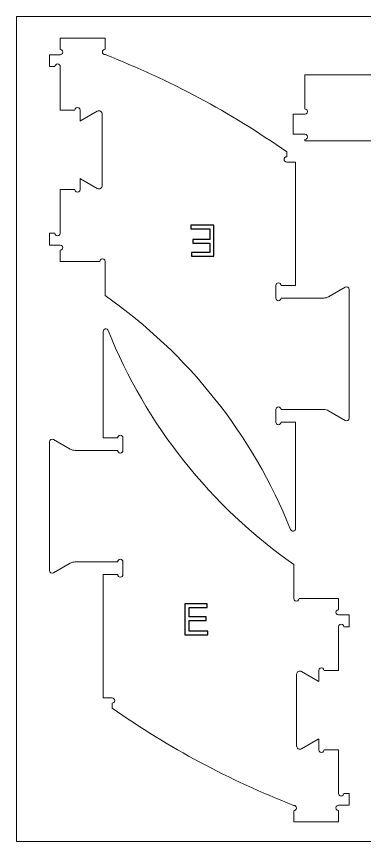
# Model space of a CAD drawing. Header units: centimetres. Extents: x -106 to 144, y -1458 to -1333.
# Drawn here: x -105.7 to -53, y -1458.3 to -1333.3 of the extents above; entities that cross this region are included whole.
import ezdxf

# ---------------------------------------------------------------- set-up
doc = ezdxf.new("R2010")
doc.units = ezdxf.units.CM
doc.header["$MEASUREMENT"] = 0
for name, color, linetype in [('decoupe', 7, 'Continuous'), ('lettres', 7, 'Continuous'), ('planche', 7, 'Continuous')]:
    doc.layers.add(name, color=color, linetype=linetype)

msp = doc.modelspace()

# ---------------------------------------------------------------- linework, layer by layer
at = {"layer": 'decoupe', "color": 5, "lineweight": 9}
for points, knots in [([(-99.06184, -1367.90239), (-98.91893, -1367.90239), (-98.78682, -1367.97873), (-98.71536, -1368.10247), (-98.64391, -1368.22621), (-98.64391, -1368.37865), (-98.71536, -1368.5024), (-98.78682, -1368.62614), (-98.91893, -1368.70248), (-99.06184, -1368.70248), (-99.06184, -1368.70248), (-99.06184, -1370.38247), (-99.06184, -1370.38247), (-99.06184, -1370.38247), (-93.07595, -1370.38247), (-93.07595, -1370.38247), (-93.07595, -1370.23956), (-92.99962, -1370.10745), (-92.87587, -1370.03599), (-92.75213, -1369.96453), (-92.59969, -1369.96453), (-92.47595, -1370.03599), (-92.3522, -1370.10745), (-92.27587, -1370.23956), (-92.27587, -1370.38247), (-92.27587, -1370.38247), (-92.27587, -1375.56235), (-92.27587, -1375.56235), (-79.66342, -1384.39048), (-69.90436, -1396.71048), (-64.19756, -1411.00886), (-64.12645, -1411.18698), (-63.93892, -1411.28957), (-63.75046, -1411.25344), (-63.56212, -1411.21719), (-63.42606, -1411.05243), (-63.42606, -1410.8606), (-63.42606, -1410.8606), (-63.42594, -1394.73502), (-63.42594, -1394.73502), (-63.42594, -1394.73502), (-65.62601, -1394.73502), (-65.62601, -1394.73502), (-65.62601, -1394.9559), (-65.80506, -1395.13495), (-66.02593, -1395.13495), (-66.24693, -1395.13495), (-66.42598, -1394.9559), (-66.42598, -1394.73502), (-66.42598, -1394.73502), (-66.42598, -1392.83496), (-66.42598, -1392.83496), (-66.42598, -1392.61408), (-66.24693, -1392.43503), (-66.02593, -1392.43503), (-65.80506, -1392.43503), (-65.62601, -1392.61408), (-65.62601, -1392.83496), (-65.62601, -1392.83496), (-63.27594, -1392.83496), (-63.27594, -1392.83496), (-63.27594, -1392.83496), (-59.17791, -1392.83496), (-59.17791, -1392.83496), (-58.91462, -1392.83496), (-58.65587, -1392.90432), (-58.4279, -1393.03597), (-58.4279, -1393.03597), (-55.91192, -1394.48858), (-55.91192, -1394.48858), (-55.78806, -1394.56004), (-55.63562, -1394.56004), (-55.51188, -1394.48858), (-55.38813, -1394.41712), (-55.31191, -1394.28513), (-55.31191, -1394.14222), (-55.31191, -1394.14222), (-55.31191, -1374.62783), (-55.31191, -1374.62783), (-55.31191, -1374.48492), (-55.38813, -1374.35292), (-55.51188, -1374.28147), (-55.63562, -1374.21001), (-55.78806, -1374.21001), (-55.91192, -1374.28147), (-55.91192, -1374.28147), (-58.4279, -1375.73408), (-58.4279, -1375.73408), (-58.65587, -1375.86572), (-58.91462, -1375.93497), (-59.17791, -1375.93497), (-59.17791, -1375.93497), (-63.27594, -1375.93497), (-63.27594, -1375.93497), (-63.27594, -1375.93497), (-65.62601, -1375.93497), (-65.62601, -1375.93497), (-65.62601, -1376.15596), (-65.80506, -1376.33501), (-66.02593, -1376.33501), (-66.24693, -1376.33501), (-66.42598, -1376.15596), (-66.42598, -1375.93497), (-66.42598, -1375.93497), (-66.42598, -1374.03503), (-66.42598, -1374.03503), (-66.42598, -1373.81415), (-66.24693, -1373.63498), (-66.02593, -1373.63498), (-65.80506, -1373.63498), (-65.62601, -1373.81415), (-65.62601, -1374.03503), (-65.62601, -1374.03503), (-63.42594, -1374.03503), (-63.42594, -1374.03503), (-63.42594, -1374.03503), (-63.42594, -1355.33502), (-63.42594, -1355.33502), (-63.42594, -1355.33502), (-64.77596, -1355.33502), (-64.77596, -1355.33502), (-64.99684, -1355.33502), (-65.176, -1355.15597), (-65.176, -1354.93509), (-65.176, -1354.71422), (-64.99684, -1354.53505), (-64.77596, -1354.53505), (-64.77596, -1354.53505), (-64.77596, -1353.78876), (-64.77596, -1353.78876), (-73.3178, -1347.79021), (-82.55086, -1342.84213), (-92.27587, -1339.0513), (-92.49686, -1339.0513), (-92.67591, -1338.87226), (-92.67591, -1338.65138), (-92.67591, -1338.43038), (-92.49686, -1338.25133), (-92.27587, -1338.25133), (-92.27587, -1338.25133), (-92.27587, -1336.58249), (-92.27587, -1336.58249), (-92.27587, -1336.58249), (-99.06184, -1336.58249), (-99.06184, -1336.58249), (-99.06184, -1336.58249), (-99.06184, -1338.26249), (-99.06184, -1338.26249), (-98.91893, -1338.26249), (-98.78682, -1338.33871), (-98.71536, -1338.46245), (-98.64391, -1338.58619), (-98.64391, -1338.73875), (-98.71536, -1338.8625), (-98.78682, -1338.98624), (-98.91893, -1339.06246), (-99.06184, -1339.06246), (-99.06184, -1339.06246), (-100.67584, -1339.06246), (-100.67584, -1339.06246), (-100.67584, -1339.06246), (-100.67584, -1340.86248), (-100.67584, -1340.86248), (-100.67584, -1340.86248), (-99.86181, -1340.86248), (-99.86181, -1340.86248), (-99.86181, -1340.6416), (-99.68276, -1340.46244), (-99.46177, -1340.46244), (-99.24089, -1340.46244), (-99.06184, -1340.6416), (-99.06184, -1340.86248), (-99.06184, -1340.86248), (-99.06184, -1347.46174), (-99.06184, -1347.46174), (-99.06184, -1347.46174), (-96.86178, -1347.46174), (-96.86178, -1347.46174), (-96.86178, -1347.31882), (-96.78556, -1347.18683), (-96.66182, -1347.11537), (-96.53808, -1347.04392), (-96.38552, -1347.04392), (-96.26177, -1347.11537), (-96.13803, -1347.18683), (-96.06181, -1347.31882), (-96.06181, -1347.46174), (-96.06181, -1347.46174), (-96.06181, -1349.11896), (-96.06181, -1349.11896), (-96.06181, -1349.11896), (-96.0194, -1349.09723), (-96.0194, -1349.09723), (-96.0194, -1349.09723), (-95.97781, -1349.07422), (-95.97781, -1349.07422), (-95.97781, -1349.07422), (-93.46182, -1347.6215), (-93.46182, -1347.6215), (-93.30706, -1347.53226), (-93.1165, -1347.53226), (-92.96186, -1347.6215), (-92.80709, -1347.71085), (-92.71181, -1347.87595), (-92.71181, -1348.05454), (-92.71181, -1348.05454), (-92.71181, -1358.91031), (-92.71181, -1358.91031), (-92.71181, -1359.08901), (-92.80709, -1359.254), (-92.96186, -1359.34335), (-93.1165, -1359.4327), (-93.30706, -1359.4327), (-93.46182, -1359.34335), (-93.46182, -1359.34335), (-95.97781, -1357.89074), (-95.97781, -1357.89074), (-95.97781, -1357.89074), (-96.0194, -1357.86762), (-96.0194, -1357.86762), (-96.0194, -1357.86762), (-96.06181, -1357.84601), (-96.06181, -1357.84601), (-96.06181, -1357.84601), (-96.06181, -1359.50311), (-96.06181, -1359.50311), (-96.06181, -1359.64603), (-96.13803, -1359.77814), (-96.26177, -1359.84959), (-96.38552, -1359.92105), (-96.53808, -1359.92105), (-96.66182, -1359.84959), (-96.78556, -1359.77814), (-96.86178, -1359.64603), (-96.86178, -1359.50323), (-96.86178, -1359.50323), (-99.06184, -1359.50323), (-99.06184, -1359.50323), (-99.06184, -1359.50323), (-99.06184, -1366.10249), (-99.06184, -1366.10249), (-99.06184, -1366.24528), (-99.13806, -1366.37739), (-99.26181, -1366.44885), (-99.38555, -1366.52031), (-99.53799, -1366.52031), (-99.66185, -1366.44885), (-99.78559, -1366.37739), (-99.86181, -1366.24528), (-99.86181, -1366.10249), (-99.86181, -1366.10249), (-100.67584, -1366.10249), (-100.67584, -1366.10249), (-100.67584, -1366.10249), (-100.67584, -1367.90239), (-100.67584, -1367.90239), (-100.67584, -1367.90239), (-99.06184, -1367.90239), (-99.06184, -1367.90239)], [0, 0, 0, 0, 0.011627907, 0.011627907, 0.011627907, 0.023255814, 0.023255814, 0.023255814, 0.034883721, 0.034883721, 0.034883721, 0.046511628, 0.046511628, 0.046511628, 0.058139535, 0.058139535, 0.058139535, 0.069767442, 0.069767442, 0.069767442, 0.081395349, 0.081395349, 0.081395349, 0.093023256, 0.093023256, 0.093023256, 0.104651163, 0.104651163, 0.104651163, 0.11627907, 0.11627907, 0.11627907, 0.127906977, 0.127906977, 0.127906977, 0.139534884, 0.139534884, 0.139534884, 0.151162791, 0.151162791, 0.151162791, 0.162790698, 0.162790698, 0.162790698, 0.174418605, 0.174418605, 0.174418605, 0.186046512, 0.186046512, 0.186046512, 0.197674419, 0.197674419, 0.197674419, 0.209302326, 0.209302326, 0.209302326, 0.220930233, 0.220930233, 0.220930233, 0.23255814, 0.23255814, 0.23255814, 0.244186047, 0.244186047, 0.244186047, 0.255813953, 0.255813953, 0.255813953, 0.26744186, 0.26744186, 0.26744186, 0.279069767, 0.279069767, 0.279069767, 0.290697674, 0.290697674, 0.290697674, 0.302325581, 0.302325581, 0.302325581, 0.313953488, 0.313953488, 0.313953488, 0.325581395, 0.325581395, 0.325581395, 0.337209302, 0.337209302, 0.337209302, 0.348837209, 0.348837209, 0.348837209, 0.360465116, 0.360465116, 0.360465116, 0.372093023, 0.372093023, 0.372093023, 0.38372093, 0.38372093, 0.38372093, 0.395348837, 0.395348837, 0.395348837, 0.406976744, 0.406976744, 0.406976744, 0.418604651, 0.418604651, 0.418604651, 0.430232558, 0.430232558, 0.430232558, 0.441860465, 0.441860465, 0.441860465, 0.453488372, 0.453488372, 0.453488372, 0.465116279, 0.465116279, 0.465116279, 0.476744186, 0.476744186, 0.476744186, 0.488372093, 0.488372093, 0.488372093, 0.5, 0.5, 0.5, 0.511627907, 0.511627907, 0.511627907, 0.523255814, 0.523255814, 0.523255814, 0.534883721, 0.534883721, 0.534883721, 0.546511628, 0.546511628, 0.546511628, 0.558139535, 0.558139535, 0.558139535, 0.569767442, 0.569767442, 0.569767442, 0.581395349, 0.581395349, 0.581395349, 0.593023256, 0.593023256, 0.593023256, 0.604651163, 0.604651163, 0.604651163, 0.61627907, 0.61627907, 0.61627907, 0.627906977, 0.627906977, 0.627906977, 0.639534884, 0.639534884, 0.639534884, 0.651162791, 0.651162791, 0.651162791, 0.662790698, 0.662790698, 0.662790698, 0.674418605, 0.674418605, 0.674418605, 0.686046512, 0.686046512, 0.686046512, 0.697674419, 0.697674419, 0.697674419, 0.709302326, 0.709302326, 0.709302326, 0.720930233, 0.720930233, 0.720930233, 0.73255814, 0.73255814, 0.73255814, 0.744186047, 0.744186047, 0.744186047, 0.755813953, 0.755813953, 0.755813953, 0.76744186, 0.76744186, 0.76744186, 0.779069767, 0.779069767, 0.779069767, 0.790697674, 0.790697674, 0.790697674, 0.802325581, 0.802325581, 0.802325581, 0.813953488, 0.813953488, 0.813953488, 0.825581395, 0.825581395, 0.825581395, 0.837209302, 0.837209302, 0.837209302, 0.848837209, 0.848837209, 0.848837209, 0.860465116, 0.860465116, 0.860465116, 0.872093023, 0.872093023, 0.872093023, 0.88372093, 0.88372093, 0.88372093, 0.895348837, 0.895348837, 0.895348837, 0.906976744, 0.906976744, 0.906976744, 0.918604651, 0.918604651, 0.918604651, 0.930232558, 0.930232558, 0.930232558, 0.941860465, 0.941860465, 0.941860465, 0.953488372, 0.953488372, 0.953488372, 0.965116279, 0.965116279, 0.965116279, 0.976744186, 0.976744186, 0.976744186, 0.988372093, 0.988372093, 0.988372093, 1, 1, 1, 1]), ([(-63.8092, -1351.09345), (-63.8092, -1351.09345), (-62.00918, -1351.09345), (-62.00918, -1351.09345), (-61.86626, -1351.09345), (-61.73427, -1351.16967), (-61.66281, -1351.29342), (-61.59136, -1351.41716), (-61.59136, -1351.56972), (-61.66281, -1351.69346), (-61.73427, -1351.8172), (-61.86626, -1351.89342), (-62.00918, -1351.89342), (-62.00918, -1351.89342), (-62.00918, -1352.09339), (-62.00918, -1352.09339), (-62.00918, -1352.09339), (-26.15926, -1352.09339), (-26.15926, -1352.09339), (-26.15926, -1352.09339), (-26.15926, -1351.89342), (-26.15926, -1351.89342), (-26.38013, -1351.89342), (-26.5593, -1351.71437), (-26.5593, -1351.4935), (-26.5593, -1351.2725), (-26.38013, -1351.09345), (-26.15926, -1351.09345), (-26.15926, -1351.09345), (-24.35924, -1351.09345), (-24.35924, -1351.09345), (-24.35924, -1351.09345), (-24.35924, -1348.09342), (-24.35924, -1348.09342), (-24.35924, -1348.09342), (-26.15926, -1348.09342), (-26.15926, -1348.09342), (-26.38013, -1348.09342), (-26.5593, -1347.91437), (-26.5593, -1347.69349), (-26.5593, -1347.4725), (-26.38013, -1347.29345), (-26.15926, -1347.29345), (-26.15926, -1347.29345), (-26.15926, -1342.09347), (-26.15926, -1342.09347), (-26.15926, -1342.09347), (-43.28419, -1342.09347), (-43.28419, -1342.09347), (-43.28419, -1342.31435), (-43.46335, -1342.4934), (-43.68423, -1342.4934), (-43.90511, -1342.4934), (-44.08427, -1342.31435), (-44.08427, -1342.09347), (-44.08427, -1342.09347), (-44.08427, -1340.29345), (-44.08427, -1340.29345), (-44.08427, -1340.29345), (-47.08419, -1340.29345), (-47.08419, -1340.29345), (-47.08419, -1340.29345), (-47.08419, -1342.09347), (-47.08419, -1342.09347), (-47.08419, -1342.31435), (-47.26336, -1342.4934), (-47.48423, -1342.4934), (-47.70511, -1342.4934), (-47.88428, -1342.31435), (-47.88428, -1342.09347), (-47.88428, -1342.09347), (-62.00918, -1342.09347), (-62.00918, -1342.09347), (-62.00918, -1342.09347), (-62.00918, -1347.29345), (-62.00918, -1347.29345), (-61.86626, -1347.29345), (-61.73427, -1347.36967), (-61.66281, -1347.49341), (-61.59136, -1347.61716), (-61.59136, -1347.76972), (-61.66281, -1347.89346), (-61.73427, -1348.0172), (-61.86626, -1348.09342), (-62.00918, -1348.09342), (-62.00918, -1348.09342), (-63.8092, -1348.09342), (-63.8092, -1348.09342), (-63.8092, -1348.09342), (-63.8092, -1351.09345), (-63.8092, -1351.09345)], [0, 0, 0, 0, 0.033333333, 0.033333333, 0.033333333, 0.066666667, 0.066666667, 0.066666667, 0.1, 0.1, 0.1, 0.133333333, 0.133333333, 0.133333333, 0.166666667, 0.166666667, 0.166666667, 0.2, 0.2, 0.2, 0.233333333, 0.233333333, 0.233333333, 0.266666667, 0.266666667, 0.266666667, 0.3, 0.3, 0.3, 0.333333333, 0.333333333, 0.333333333, 0.366666667, 0.366666667, 0.366666667, 0.4, 0.4, 0.4, 0.433333333, 0.433333333, 0.433333333, 0.466666667, 0.466666667, 0.466666667, 0.5, 0.5, 0.5, 0.533333333, 0.533333333, 0.533333333, 0.566666667, 0.566666667, 0.566666667, 0.6, 0.6, 0.6, 0.633333333, 0.633333333, 0.633333333, 0.666666667, 0.666666667, 0.666666667, 0.7, 0.7, 0.7, 0.733333333, 0.733333333, 0.733333333, 0.766666667, 0.766666667, 0.766666667, 0.8, 0.8, 0.8, 0.833333333, 0.833333333, 0.833333333, 0.866666667, 0.866666667, 0.866666667, 0.9, 0.9, 0.9, 0.933333333, 0.933333333, 0.933333333, 0.966666667, 0.966666667, 0.966666667, 1, 1, 1, 1]), ([(-56.92592, -1423.95633), (-57.06883, -1423.95633), (-57.20094, -1423.87999), (-57.2724, -1423.75625), (-57.34385, -1423.63251), (-57.34385, -1423.48007), (-57.2724, -1423.35632), (-57.20094, -1423.23258), (-57.06883, -1423.15624), (-56.92592, -1423.15624), (-56.92592, -1423.15624), (-56.92592, -1421.47625), (-56.92592, -1421.47625), (-56.92592, -1421.47625), (-62.91181, -1421.47625), (-62.91181, -1421.47625), (-62.91181, -1421.61916), (-62.98814, -1421.75127), (-63.11189, -1421.82273), (-63.23563, -1421.89419), (-63.38807, -1421.89419), (-63.51181, -1421.82273), (-63.63556, -1421.75127), (-63.71189, -1421.61916), (-63.71189, -1421.47625), (-63.71189, -1421.47625), (-63.71189, -1416.29637), (-63.71189, -1416.29637), (-76.32434, -1407.46824), (-86.0834, -1395.14824), (-91.7902, -1380.84986), (-91.86131, -1380.67174), (-92.04884, -1380.56915), (-92.2373, -1380.60528), (-92.42564, -1380.64153), (-92.5617, -1380.80629), (-92.5617, -1380.99812), (-92.5617, -1380.99812), (-92.56182, -1397.1237), (-92.56182, -1397.1237), (-92.56182, -1397.1237), (-90.36175, -1397.1237), (-90.36175, -1397.1237), (-90.36175, -1396.90282), (-90.1827, -1396.72377), (-89.96183, -1396.72377), (-89.74083, -1396.72377), (-89.56178, -1396.90282), (-89.56178, -1397.1237), (-89.56178, -1397.1237), (-89.56178, -1399.02376), (-89.56178, -1399.02376), (-89.56178, -1399.24464), (-89.74083, -1399.42369), (-89.96183, -1399.42369), (-90.1827, -1399.42369), (-90.36175, -1399.24464), (-90.36175, -1399.02376), (-90.36175, -1399.02376), (-92.71182, -1399.02376), (-92.71182, -1399.02376), (-92.71182, -1399.02376), (-96.80985, -1399.02376), (-96.80985, -1399.02376), (-97.07314, -1399.02376), (-97.33189, -1398.9544), (-97.55986, -1398.82275), (-97.55986, -1398.82275), (-100.07584, -1397.37014), (-100.07584, -1397.37014), (-100.1997, -1397.29868), (-100.35214, -1397.29868), (-100.47588, -1397.37014), (-100.59963, -1397.4416), (-100.67585, -1397.57359), (-100.67585, -1397.7165), (-100.67585, -1397.7165), (-100.67585, -1417.23089), (-100.67585, -1417.23089), (-100.67585, -1417.3738), (-100.59963, -1417.5058), (-100.47588, -1417.57725), (-100.35214, -1417.64871), (-100.1997, -1417.64871), (-100.07584, -1417.57725), (-100.07584, -1417.57725), (-97.55986, -1416.12464), (-97.55986, -1416.12464), (-97.33189, -1415.993), (-97.07314, -1415.92375), (-96.80985, -1415.92375), (-96.80985, -1415.92375), (-92.71182, -1415.92375), (-92.71182, -1415.92375), (-92.71182, -1415.92375), (-90.36175, -1415.92375), (-90.36175, -1415.92375), (-90.36175, -1415.70276), (-90.1827, -1415.52371), (-89.96183, -1415.52371), (-89.74083, -1415.52371), (-89.56178, -1415.70276), (-89.56178, -1415.92375), (-89.56178, -1415.92375), (-89.56178, -1417.82369), (-89.56178, -1417.82369), (-89.56178, -1418.04457), (-89.74083, -1418.22374), (-89.96183, -1418.22374), (-90.1827, -1418.22374), (-90.36175, -1418.04457), (-90.36175, -1417.82369), (-90.36175, -1417.82369), (-92.56182, -1417.82369), (-92.56182, -1417.82369), (-92.56182, -1417.82369), (-92.56182, -1436.5237), (-92.56182, -1436.5237), (-92.56182, -1436.5237), (-91.2118, -1436.5237), (-91.2118, -1436.5237), (-90.99092, -1436.5237), (-90.81176, -1436.70275), (-90.81176, -1436.92363), (-90.81176, -1437.1445), (-90.99092, -1437.32367), (-91.2118, -1437.32367), (-91.2118, -1437.32367), (-91.2118, -1438.06996), (-91.2118, -1438.06996), (-82.66996, -1444.06851), (-73.4369, -1449.01659), (-63.71189, -1452.80742), (-63.4909, -1452.80742), (-63.31185, -1452.98646), (-63.31185, -1453.20734), (-63.31185, -1453.42834), (-63.4909, -1453.60739), (-63.71189, -1453.60739), (-63.71189, -1453.60739), (-63.71189, -1455.27623), (-63.71189, -1455.27623), (-63.71189, -1455.27623), (-56.92592, -1455.27623), (-56.92592, -1455.27623), (-56.92592, -1455.27623), (-56.92592, -1453.59623), (-56.92592, -1453.59623), (-57.06883, -1453.59623), (-57.20094, -1453.52001), (-57.2724, -1453.39627), (-57.34385, -1453.27253), (-57.34385, -1453.11997), (-57.2724, -1452.99622), (-57.20094, -1452.87248), (-57.06883, -1452.79626), (-56.92592, -1452.79626), (-56.92592, -1452.79626), (-55.31192, -1452.79626), (-55.31192, -1452.79626), (-55.31192, -1452.79626), (-55.31192, -1450.99624), (-55.31192, -1450.99624), (-55.31192, -1450.99624), (-56.12595, -1450.99624), (-56.12595, -1450.99624), (-56.12595, -1451.21712), (-56.305, -1451.39628), (-56.52599, -1451.39628), (-56.74687, -1451.39628), (-56.92592, -1451.21712), (-56.92592, -1450.99624), (-56.92592, -1450.99624), (-56.92592, -1444.39698), (-56.92592, -1444.39698), (-56.92592, -1444.39698), (-59.12598, -1444.39698), (-59.12598, -1444.39698), (-59.12598, -1444.5399), (-59.2022, -1444.67189), (-59.32594, -1444.74335), (-59.44968, -1444.8148), (-59.60224, -1444.8148), (-59.72599, -1444.74335), (-59.84973, -1444.67189), (-59.92595, -1444.5399), (-59.92595, -1444.39698), (-59.92595, -1444.39698), (-59.92595, -1442.73976), (-59.92595, -1442.73976), (-59.92595, -1442.73976), (-59.96836, -1442.76149), (-59.96836, -1442.76149), (-59.96836, -1442.76149), (-60.00995, -1442.7845), (-60.00995, -1442.7845), (-60.00995, -1442.7845), (-62.52594, -1444.23722), (-62.52594, -1444.23722), (-62.6807, -1444.32646), (-62.87126, -1444.32646), (-63.0259, -1444.23722), (-63.18067, -1444.14787), (-63.27595, -1443.98277), (-63.27595, -1443.80418), (-63.27595, -1443.80418), (-63.27595, -1432.94841), (-63.27595, -1432.94841), (-63.27595, -1432.76971), (-63.18067, -1432.60472), (-63.0259, -1432.51537), (-62.87126, -1432.42602), (-62.6807, -1432.42602), (-62.52594, -1432.51537), (-62.52594, -1432.51537), (-60.00995, -1433.96798), (-60.00995, -1433.96798), (-60.00995, -1433.96798), (-59.96836, -1433.9911), (-59.96836, -1433.9911), (-59.96836, -1433.9911), (-59.92595, -1434.01271), (-59.92595, -1434.01271), (-59.92595, -1434.01271), (-59.92595, -1432.35561), (-59.92595, -1432.35561), (-59.92595, -1432.21269), (-59.84973, -1432.08058), (-59.72599, -1432.00913), (-59.60224, -1431.93767), (-59.44968, -1431.93767), (-59.32594, -1432.00913), (-59.2022, -1432.08058), (-59.12598, -1432.21269), (-59.12598, -1432.35549), (-59.12598, -1432.35549), (-56.92592, -1432.35549), (-56.92592, -1432.35549), (-56.92592, -1432.35549), (-56.92592, -1425.75623), (-56.92592, -1425.75623), (-56.92592, -1425.61344), (-56.8497, -1425.48133), (-56.72595, -1425.40987), (-56.60221, -1425.33841), (-56.44977, -1425.33841), (-56.32591, -1425.40987), (-56.20217, -1425.48133), (-56.12595, -1425.61344), (-56.12595, -1425.75623), (-56.12595, -1425.75623), (-55.31192, -1425.75623), (-55.31192, -1425.75623), (-55.31192, -1425.75623), (-55.31192, -1423.95633), (-55.31192, -1423.95633), (-55.31192, -1423.95633), (-56.92592, -1423.95633), (-56.92592, -1423.95633)], [0, 0, 0, 0, 0.011627907, 0.011627907, 0.011627907, 0.023255814, 0.023255814, 0.023255814, 0.034883721, 0.034883721, 0.034883721, 0.046511628, 0.046511628, 0.046511628, 0.058139535, 0.058139535, 0.058139535, 0.069767442, 0.069767442, 0.069767442, 0.081395349, 0.081395349, 0.081395349, 0.093023256, 0.093023256, 0.093023256, 0.104651163, 0.104651163, 0.104651163, 0.11627907, 0.11627907, 0.11627907, 0.127906977, 0.127906977, 0.127906977, 0.139534884, 0.139534884, 0.139534884, 0.151162791, 0.151162791, 0.151162791, 0.162790698, 0.162790698, 0.162790698, 0.174418605, 0.174418605, 0.174418605, 0.186046512, 0.186046512, 0.186046512, 0.197674419, 0.197674419, 0.197674419, 0.209302326, 0.209302326, 0.209302326, 0.220930233, 0.220930233, 0.220930233, 0.23255814, 0.23255814, 0.23255814, 0.244186047, 0.244186047, 0.244186047, 0.255813953, 0.255813953, 0.255813953, 0.26744186, 0.26744186, 0.26744186, 0.279069767, 0.279069767, 0.279069767, 0.290697674, 0.290697674, 0.290697674, 0.302325581, 0.302325581, 0.302325581, 0.313953488, 0.313953488, 0.313953488, 0.325581395, 0.325581395, 0.325581395, 0.337209302, 0.337209302, 0.337209302, 0.348837209, 0.348837209, 0.348837209, 0.360465116, 0.360465116, 0.360465116, 0.372093023, 0.372093023, 0.372093023, 0.38372093, 0.38372093, 0.38372093, 0.395348837, 0.395348837, 0.395348837, 0.406976744, 0.406976744, 0.406976744, 0.418604651, 0.418604651, 0.418604651, 0.430232558, 0.430232558, 0.430232558, 0.441860465, 0.441860465, 0.441860465, 0.453488372, 0.453488372, 0.453488372, 0.465116279, 0.465116279, 0.465116279, 0.476744186, 0.476744186, 0.476744186, 0.488372093, 0.488372093, 0.488372093, 0.5, 0.5, 0.5, 0.511627907, 0.511627907, 0.511627907, 0.523255814, 0.523255814, 0.523255814, 0.534883721, 0.534883721, 0.534883721, 0.546511628, 0.546511628, 0.546511628, 0.558139535, 0.558139535, 0.558139535, 0.569767442, 0.569767442, 0.569767442, 0.581395349, 0.581395349, 0.581395349, 0.593023256, 0.593023256, 0.593023256, 0.604651163, 0.604651163, 0.604651163, 0.61627907, 0.61627907, 0.61627907, 0.627906977, 0.627906977, 0.627906977, 0.639534884, 0.639534884, 0.639534884, 0.651162791, 0.651162791, 0.651162791, 0.662790698, 0.662790698, 0.662790698, 0.674418605, 0.674418605, 0.674418605, 0.686046512, 0.686046512, 0.686046512, 0.697674419, 0.697674419, 0.697674419, 0.709302326, 0.709302326, 0.709302326, 0.720930233, 0.720930233, 0.720930233, 0.73255814, 0.73255814, 0.73255814, 0.744186047, 0.744186047, 0.744186047, 0.755813953, 0.755813953, 0.755813953, 0.76744186, 0.76744186, 0.76744186, 0.779069767, 0.779069767, 0.779069767, 0.790697674, 0.790697674, 0.790697674, 0.802325581, 0.802325581, 0.802325581, 0.813953488, 0.813953488, 0.813953488, 0.825581395, 0.825581395, 0.825581395, 0.837209302, 0.837209302, 0.837209302, 0.848837209, 0.848837209, 0.848837209, 0.860465116, 0.860465116, 0.860465116, 0.872093023, 0.872093023, 0.872093023, 0.88372093, 0.88372093, 0.88372093, 0.895348837, 0.895348837, 0.895348837, 0.906976744, 0.906976744, 0.906976744, 0.918604651, 0.918604651, 0.918604651, 0.930232558, 0.930232558, 0.930232558, 0.941860465, 0.941860465, 0.941860465, 0.953488372, 0.953488372, 0.953488372, 0.965116279, 0.965116279, 0.965116279, 0.976744186, 0.976744186, 0.976744186, 0.988372093, 0.988372093, 0.988372093, 1, 1, 1, 1])]:
    msp.add_open_spline(points, degree=3, knots=knots, dxfattribs=at)
at = {"layer": 'lettres', "color": 230}
for points in [[(-75.80306, -1364.90349), (-75.80306, -1364.90349), (-75.80306, -1369.587), (-75.80306, -1369.587), (-75.80306, -1369.587), (-79.18486, -1369.587), (-79.18486, -1369.587), (-79.18486, -1369.587), (-79.18486, -1369.03753), (-79.18486, -1369.03753), (-79.18486, -1369.03753), (-76.42447, -1369.03753), (-76.42447, -1369.03753), (-76.42447, -1369.03753), (-76.42447, -1367.59847), (-76.42447, -1367.59847), (-76.42447, -1367.59847), (-79.00825, -1367.59847), (-79.00825, -1367.59847), (-79.00825, -1367.59847), (-79.00825, -1367.04901), (-79.00825, -1367.04901), (-79.00825, -1367.04901), (-76.42447, -1367.04901), (-76.42447, -1367.04901), (-76.42447, -1367.04901), (-76.42447, -1365.45295), (-76.42447, -1365.45295), (-76.42447, -1365.45295), (-79.29606, -1365.45295), (-79.29606, -1365.45295), (-79.29606, -1365.45295), (-79.29606, -1364.90349), (-79.29606, -1364.90349), (-79.29606, -1364.90349), (-75.80306, -1364.90349), (-75.80306, -1364.90349)], [(-80.1847, -1426.95523), (-80.1847, -1426.95523), (-80.1847, -1422.27172), (-80.1847, -1422.27172), (-80.1847, -1422.27172), (-76.8029, -1422.27172), (-76.8029, -1422.27172), (-76.8029, -1422.27172), (-76.8029, -1422.82119), (-76.8029, -1422.82119), (-76.8029, -1422.82119), (-79.56329, -1422.82119), (-79.56329, -1422.82119), (-79.56329, -1422.82119), (-79.56329, -1424.26025), (-79.56329, -1424.26025), (-79.56329, -1424.26025), (-76.97951, -1424.26025), (-76.97951, -1424.26025), (-76.97951, -1424.26025), (-76.97951, -1424.80971), (-76.97951, -1424.80971), (-76.97951, -1424.80971), (-79.56329, -1424.80971), (-79.56329, -1424.80971), (-79.56329, -1424.80971), (-79.56329, -1426.40577), (-79.56329, -1426.40577), (-79.56329, -1426.40577), (-76.6917, -1426.40577), (-76.6917, -1426.40577), (-76.6917, -1426.40577), (-76.6917, -1426.95523), (-76.6917, -1426.95523), (-76.6917, -1426.95523), (-80.1847, -1426.95523), (-80.1847, -1426.95523)]]:
    msp.add_open_spline(points, degree=3, knots=[0, 0, 0, 0, 0.083333333, 0.083333333, 0.083333333, 0.166666667, 0.166666667, 0.166666667, 0.25, 0.25, 0.25, 0.333333333, 0.333333333, 0.333333333, 0.416666667, 0.416666667, 0.416666667, 0.5, 0.5, 0.5, 0.583333333, 0.583333333, 0.583333333, 0.666666667, 0.666666667, 0.666666667, 0.75, 0.75, 0.75, 0.833333333, 0.833333333, 0.833333333, 0.916666667, 0.916666667, 0.916666667, 1, 1, 1, 1], dxfattribs=at)
at = {"layer": 'planche', "lineweight": 20}
msp.add_lwpolyline([(-105.68257, -1458.27895), (144.31743, -1458.27895), (144.31743, -1333.27895), (-105.68257, -1333.27895), (-105.68257, -1458.27895)], close=True, dxfattribs=at)

doc.saveas('drawing.dxf')
